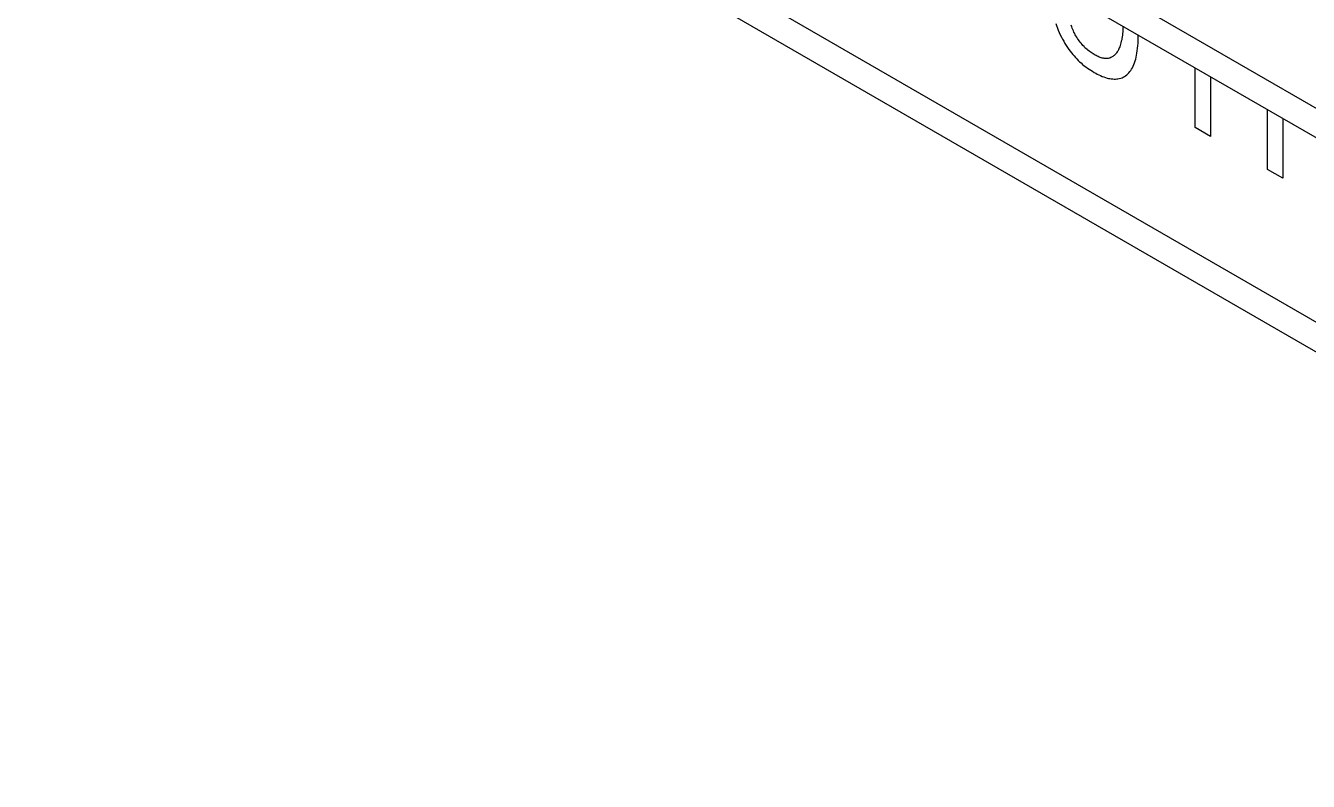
# Model space of a CAD drawing. Extents: x 0 to 420, y 0 to 297.
# Drawn here: x 164.85 to 179.54, y 131.68 to 140.33 of the extents above; entities that cross this region are included whole.
import ezdxf

# ---------------------------------------------------------------- set-up
doc = ezdxf.new("R2010")
doc.units = 0
doc.header["$LTSCALE"] = 23.1
doc.layers.add('40000_ISO', color=7, linetype='CONTINUOUS')

msp = doc.modelspace()

# ---------------------------------------------------------------- linework, layer by layer
at = {"layer": '40000_ISO', "color": 7, "linetype": 'CONTINUOUS'}
for p, q in [((164.855, 147.912), (213.999, 119.54)), ((165.061, 147.455), (214.206, 119.082)), ((220.009, 113.62), (170.865, 141.993)), ((171.072, 141.535), (220.216, 113.162)), ((176.647, 140.354), (176.656, 140.328)), ((176.656, 140.328), (176.666, 140.301)), ((176.666, 140.301), (176.676, 140.275)), ((176.676, 140.275), (176.687, 140.249)), ((176.687, 140.249), (176.699, 140.223)), ((176.83, 140.313), (176.823, 140.332)), ((176.836, 140.298), (176.83, 140.313)), ((176.842, 140.283), (176.836, 140.298)), ((176.849, 140.268), (176.842, 140.283)), ((176.856, 140.253), (176.849, 140.268)), ((176.864, 140.238), (176.856, 140.253)), ((176.871, 140.224), (176.864, 140.238)), ((177.412, 140.238), (177.41, 140.218)), ((177.414, 140.259), (177.412, 140.238)), ((177.416, 140.279), (177.414, 140.259)), ((177.417, 140.3), (177.416, 140.279)), ((177.418, 140.321), (177.417, 140.3)), ((176.699, 140.223), (176.712, 140.197)), ((176.712, 140.197), (176.725, 140.173)), ((176.725, 140.173), (176.738, 140.149)), ((176.738, 140.149), (176.752, 140.125)), ((176.752, 140.125), (176.766, 140.102)), ((176.766, 140.102), (176.781, 140.079)), ((176.879, 140.21), (176.871, 140.224)), ((176.888, 140.195), (176.879, 140.21)), ((176.897, 140.181), (176.888, 140.195)), ((176.906, 140.167), (176.897, 140.181)), ((176.916, 140.153), (176.906, 140.167)), ((176.927, 140.139), (176.916, 140.153)), ((176.937, 140.126), (176.927, 140.139)), ((176.948, 140.113), (176.937, 140.126)), ((176.959, 140.1), (176.948, 140.113)), ((176.971, 140.088), (176.959, 140.1)), ((177.385, 140.101), (177.38, 140.087)), ((177.39, 140.116), (177.385, 140.101)), ((177.394, 140.132), (177.39, 140.116)), ((177.398, 140.149), (177.394, 140.132)), ((177.402, 140.166), (177.398, 140.149)), ((177.405, 140.183), (177.402, 140.166)), ((177.408, 140.2), (177.405, 140.183)), ((177.41, 140.218), (177.408, 140.2)), ((177.585, 140.069), (177.588, 140.098)), ((177.588, 140.098), (177.59, 140.126)), ((177.59, 140.126), (177.591, 140.156)), ((177.591, 140.156), (177.592, 140.185)), ((177.592, 140.185), (177.592, 140.215)), ((176.781, 140.079), (176.796, 140.057)), ((176.796, 140.057), (176.812, 140.035)), ((176.812, 140.035), (176.827, 140.017)), ((176.827, 140.017), (176.842, 139.998)), ((176.842, 139.998), (176.857, 139.981)), ((176.857, 139.981), (176.873, 139.964)), ((176.873, 139.964), (176.888, 139.947)), ((176.888, 139.947), (176.904, 139.931)), ((176.982, 140.076), (176.971, 140.088)), ((176.993, 140.066), (176.982, 140.076)), ((177.005, 140.056), (176.993, 140.066)), ((177.016, 140.046), (177.005, 140.056)), ((177.028, 140.037), (177.016, 140.046)), ((177.04, 140.028), (177.028, 140.037)), ((177.051, 140.02), (177.04, 140.028)), ((177.063, 140.012), (177.051, 140.02)), ((177.075, 140.005), (177.063, 140.012)), ((177.087, 139.998), (177.075, 140.005)), ((177.099, 139.991), (177.087, 139.998)), ((177.11, 139.985), (177.099, 139.991)), ((177.122, 139.979), (177.11, 139.985)), ((177.134, 139.974), (177.122, 139.979)), ((177.146, 139.969), (177.134, 139.974)), ((177.157, 139.965), (177.146, 139.969)), ((177.169, 139.961), (177.157, 139.965)), ((177.18, 139.958), (177.169, 139.961)), ((177.192, 139.956), (177.18, 139.958)), ((177.203, 139.954), (177.192, 139.956)), ((177.215, 139.953), (177.203, 139.954)), ((177.226, 139.952), (177.215, 139.953)), ((177.237, 139.953), (177.226, 139.952)), ((177.247, 139.954), (177.237, 139.953)), ((177.258, 139.956), (177.247, 139.954)), ((177.268, 139.958), (177.258, 139.956)), ((177.277, 139.962), (177.268, 139.958)), ((177.286, 139.966), (177.277, 139.962)), ((177.294, 139.97), (177.286, 139.966)), ((177.302, 139.975), (177.294, 139.97)), ((177.31, 139.981), (177.302, 139.975)), ((177.317, 139.987), (177.31, 139.981)), ((177.324, 139.994), (177.317, 139.987)), ((177.331, 140.001), (177.324, 139.994)), ((177.337, 140.008), (177.331, 140.001)), ((177.343, 140.016), (177.337, 140.008)), ((177.351, 140.027), (177.343, 140.016)), ((177.358, 140.038), (177.351, 140.027)), ((177.364, 140.05), (177.358, 140.038)), ((177.37, 140.062), (177.364, 140.05)), ((177.375, 140.074), (177.37, 140.062)), ((177.38, 140.087), (177.375, 140.074)), ((177.556, 139.924), (177.563, 139.946)), ((177.563, 139.946), (177.568, 139.968)), ((177.568, 139.968), (177.573, 139.991)), ((177.573, 139.991), (177.577, 140.014)), ((177.577, 140.014), (177.581, 140.041)), ((177.581, 140.041), (177.585, 140.069)), ((176.904, 139.931), (176.921, 139.916)), ((176.921, 139.916), (176.937, 139.901)), ((176.937, 139.901), (176.955, 139.885)), ((176.955, 139.885), (176.974, 139.87)), ((176.974, 139.87), (176.992, 139.856)), ((176.992, 139.856), (177.011, 139.843)), ((177.011, 139.843), (177.029, 139.83)), ((177.029, 139.83), (177.048, 139.817)), ((177.048, 139.817), (177.067, 139.806)), ((177.067, 139.806), (177.086, 139.794)), ((177.484, 139.789), (177.495, 139.802)), ((177.495, 139.802), (177.506, 139.816)), ((177.506, 139.816), (177.516, 139.831)), ((177.516, 139.831), (177.525, 139.847)), ((177.525, 139.847), (177.533, 139.864)), ((177.533, 139.864), (177.542, 139.883)), ((177.542, 139.883), (177.549, 139.903)), ((177.549, 139.903), (177.556, 139.924)), ((178.245, 139.161), (178.245, 139.844)), ((177.086, 139.794), (177.105, 139.784)), ((177.105, 139.784), (177.123, 139.774)), ((177.123, 139.774), (177.142, 139.765)), ((177.142, 139.765), (177.161, 139.756)), ((177.161, 139.756), (177.179, 139.748)), ((177.179, 139.748), (177.198, 139.741)), ((177.198, 139.741), (177.216, 139.735)), ((177.216, 139.735), (177.235, 139.729)), ((177.235, 139.729), (177.251, 139.725)), ((177.251, 139.725), (177.267, 139.722)), ((177.267, 139.722), (177.283, 139.719)), ((177.283, 139.719), (177.299, 139.718)), ((177.299, 139.718), (177.315, 139.717)), ((177.315, 139.717), (177.33, 139.717)), ((177.33, 139.717), (177.345, 139.718)), ((177.345, 139.718), (177.359, 139.719)), ((177.359, 139.719), (177.375, 139.723)), ((177.375, 139.723), (177.391, 139.727)), ((177.391, 139.727), (177.406, 139.733)), ((177.406, 139.733), (177.42, 139.739)), ((177.42, 139.739), (177.434, 139.747)), ((177.434, 139.747), (177.447, 139.755)), ((177.447, 139.755), (177.46, 139.765)), ((177.46, 139.765), (177.472, 139.776)), ((177.472, 139.776), (177.484, 139.789)), ((178.419, 139.743), (178.419, 139.06)), ((179.07, 138.684), (179.07, 139.367)), ((179.245, 139.266), (179.245, 138.584)), ((178.419, 139.06), (178.245, 139.161)), ((179.245, 138.584), (179.07, 138.684))]:
    msp.add_line(p, q, dxfattribs=at)

doc.saveas('drawing.dxf')
